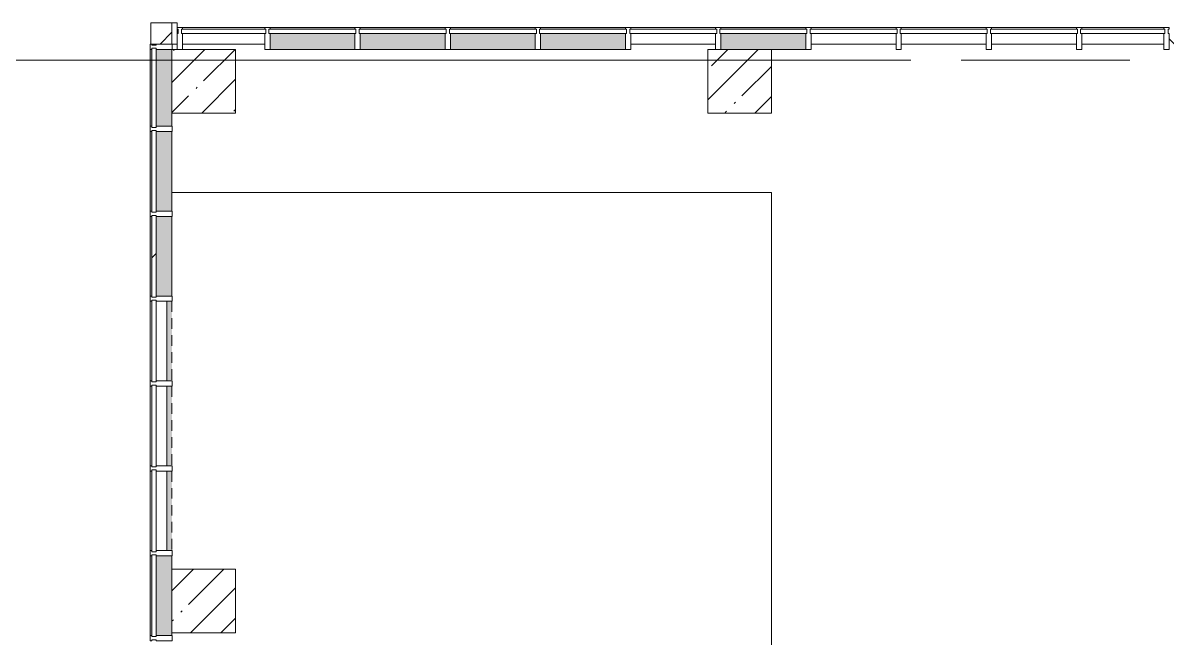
# Model space of a CAD drawing. Header units: millimetres. Extents: x 81037 to 284518, y -8553 to 29000.
# Drawn here: x 160163 to 170948, y 21550 to 27350 of the extents above; entities that cross this region are included whole.
import ezdxf

# ---------------------------------------------------------------- set-up
doc = ezdxf.new("R2010")
doc.units = ezdxf.units.MM
doc.linetypes.add('200_ШТРИХ__ш1_п0_6_', pattern=[160, 100, -60])
doc.linetypes.add('Осевая', pattern=[3175, 635, -476.25, 1587.5, -476.25])
for name, color, linetype, lineweight in [('A-DETL-MBND-1', 7, '200_ШТРИХ__ш1_п0_6_', 9), ('A-GLAZ-CURT-1', 7, 'Continuous', 5), ('A-GLAZ-CWMG-2', 7, 'Continuous', 5), ('A-WALL-4', 7, 'Continuous', 5), ('S-COLS-1', 7, 'Continuous', 5), ('Оси', 7, 'Continuous', 9), ('Оси-2', 7, 'Осевая', 9)]:
    doc.layers.add(name, color=color, linetype=linetype, lineweight=lineweight)
doc.layers.add('A-FLOR-2', color=7, linetype='Continuous', lineweight=5, true_color=0xaaaaaa)
doc.layers.add('A-GLAZ-CWMG-3', color=7, linetype='Continuous', lineweight=5, true_color=0x383e42)

# ---------------------------------------------------------------- blocks, each defined once
blk = doc.blocks.new('Прямоугольный импост - Импост структурный с накладкой - 190мм-22856805-2_1_3_птичка')
at = {"layer": 'A-GLAZ-CWMG-2'}
for p, q in [((0, 17), (-50, 17)), ((-50, 17), (-50, 0)), ((-50, 0), (-40, 0)), ((-40, 0), (-40, -40)), ((-10, -40), (-10, 0)), ((-10, 0), (0, 0)), ((0, 11), (0, 17)), ((-40, -40), (-50, -40)), ((-50, -40), (-50, -190)), ((0, -40), (-10, -40)), ((-50, -190), (0, -190))]:
    blk.add_line(p, q, dxfattribs=at)
blk = doc.blocks.new('Системная панель - Стекло - 40мм-22858580-2_1_3_птичка')
at = {"layer": 'A-GLAZ-CURT-1'}
for p, q in [((372.5, 40), (-372.5, 40)), ((-372.5, 40), (-372.5, 0)), ((-372.5, 0), (372.5, 0)), ((372.5, 0), (372.5, 40))]:
    blk.add_line(p, q, dxfattribs=at)
blk = doc.blocks.new('Системная панель - Стекло - 40мм-V65-2_1_3_птичка')
at = {"layer": 'A-GLAZ-CURT-1'}
for p, q in [((385, 40), (-385, 40)), ((-385, 40), (-385, 0)), ((-385, 0), (385, 0)), ((385, 0), (385, 40))]:
    blk.add_line(p, q, dxfattribs=at)
blk = doc.blocks.new('Прямоугольный импост - Импост структурный с накладкой - 190мм-22856798-2_1_3_птичка')
at = {"layer": 'A-GLAZ-CWMG-2'}
for p, q in [((-25, 0), (-25, 17)), ((-25, 17), (25, 17)), ((-15, 0), (-25, 0)), ((-15, -40), (-15, 0)), ((25, 0), (15, 0)), ((15, 0), (15, -40)), ((25, 17), (25, 0)), ((-25, -190), (-25, -40)), ((-25, -40), (-15, -40)), ((15, -40), (25, -40)), ((25, -40), (25, -190)), ((25, -190), (-25, -190))]:
    blk.add_line(p, q, dxfattribs=at)
blk = doc.blocks.new('Прямоугольный импост - Импост структурный с накладкой - 160мм-22858437-2_1_3_птичка')
at = {"layer": 'A-GLAZ-CWMG-2'}
for p, q in [((3854, 23925), (3854, 23175)), ((4011, 23925), (4011, 23175))]:
    blk.add_line(p, q, dxfattribs=at)
blk = doc.blocks.new('Системная панель - Стекло - 40мм-V66-2_1_3_птичка')
at = {"layer": 'A-GLAZ-CURT-1'}
for p, q in [((385, 40), (-385, 40)), ((-385, 40), (-385, 0)), ((-385, 0), (385, 0)), ((385, 0), (385, 40))]:
    blk.add_line(p, q, dxfattribs=at)
blk = doc.blocks.new('Системная панель - Стекло - 40мм-V67-2_1_3_птичка')
at = {"layer": 'A-GLAZ-CURT-1'}
h = blk.add_hatch(dxfattribs=at)
h.set_pattern_fill('FP_88', color=256, style=0, pattern_type=2)
h.set_pattern_definition([(135, (23850.1, -4371.1), (-1414.21, -1414.21), [1000, -3000]), (135, (24350.1, -5371.1), (-1414.21, -1414.21), [3000, -1000]), (135, (24850.1, -3371.1), (-1414.21, -1414.21), [1000, -3000])])
h.paths.add_polyline_path([(385, 40), (-385, 40), (-385, 0), (385, 0)])
for p, q in [((385, 40), (-385, 40)), ((-385, 40), (-385, 0)), ((-385, 0), (385, 0)), ((385, 0), (385, 40))]:
    blk.add_line(p, q, dxfattribs=at)
blk = doc.blocks.new('Системная панель - Стекло - 40мм-22856069-2_1_3_птичка')
at = {"layer": 'A-GLAZ-CURT-1'}
for p, q in [((397.5, 0), (-397.5, 0)), ((-397.5, 0), (-397.5, -40)), ((397.5, -40), (397.5, 0)), ((-397.5, -40), (397.5, -40))]:
    blk.add_line(p, q, dxfattribs=at)
blk = doc.blocks.new('Системная панель - Стекло - 40мм-22856070-2_1_3_птичка')
at = {"layer": 'A-GLAZ-CURT-1'}
h = blk.add_hatch(dxfattribs=at)
h.set_pattern_fill('FP_89', color=256, style=0, pattern_type=2)
h.set_pattern_definition([(45, (-9285, -26790), (-1414.21, 1414.21), [1000, -3000]), (45, (-10285, -27290), (-1414.21, 1414.21), [3000, -1000]), (45, (-8285, -27790), (-1414.21, 1414.21), [1000, -3000])])
h.paths.add_polyline_path([(410, -40), (410, 0), (-410, 0), (-410, -40)])
for p, q in [((410, 0), (-410, 0)), ((-410, 0), (-410, -40)), ((-410, -40), (410, -40)), ((410, -40), (410, 0))]:
    blk.add_line(p, q, dxfattribs=at)
blk = doc.blocks.new('Системная панель - Стекло - 40мм-V68-2_1_3_птичка')
at = {"layer": 'A-GLAZ-CURT-1'}
for p, q in [((410, 0), (-410, 0)), ((-410, 0), (-410, -40)), ((-410, -40), (410, -40)), ((410, -40), (410, 0))]:
    blk.add_line(p, q, dxfattribs=at)
blk = doc.blocks.new('Системная панель - Стекло - 40мм-22856305-2_1_3_птичка')
at = {"layer": 'A-GLAZ-CURT-1'}
h = blk.add_hatch(dxfattribs=at)
h.set_pattern_fill('FP_90', color=256, style=0, pattern_type=2)
h.set_pattern_definition([(45, (-11835.1, -26790), (-1414.21, 1414.21), [1000, -3000]), (45, (-12835.1, -27290), (-1414.21, 1414.21), [3000, -1000]), (45, (-10835.1, -27790), (-1414.21, 1414.21), [1000, -3000])])
h.paths.add_polyline_path([(410, -40), (410, 0), (-410, 0), (-410, -40)])
for p, q in [((410, 0), (-410, 0)), ((-410, 0), (-410, -40)), ((-410, -40), (410, -40)), ((410, -40), (410, 0))]:
    blk.add_line(p, q, dxfattribs=at)
blk = doc.blocks.new('Системная панель - Стекло - 40мм-V69-2_1_3_птичка')
at = {"layer": 'A-GLAZ-CURT-1'}
for p, q in [((410, 0), (-410, 0)), ((-410, 0), (-410, -40)), ((-410, -40), (410, -40)), ((410, -40), (410, 0))]:
    blk.add_line(p, q, dxfattribs=at)
blk = doc.blocks.new('Системная панель - Стекло - 40мм-V70-2_1_3_птичка')
at = {"layer": 'A-GLAZ-CURT-1'}
for p, q in [((397.5, 0), (-397.5, 0)), ((-397.5, 0), (-397.5, -40)), ((397.5, -40), (397.5, 0)), ((-397.5, -40), (397.5, -40))]:
    blk.add_line(p, q, dxfattribs=at)
blk = doc.blocks.new('Прямоугольный импост - Импост структурный с накладкой - 190мм-22856073-2_1_3_птичка')
at = {"layer": 'A-GLAZ-CWMG-2'}
for p, q in [((-50, 40), (-50, 190)), ((-50, 190), (0, 190)), ((0, 190), (0, 40)), ((-40, 40), (-50, 40)), ((-50, -17), (-50, 0)), ((-50, 0), (-40, 0)), ((-40, 0), (-40, 40)), ((-10, 40), (-10, 0)), ((0, 40), (-10, 40)), ((-10, 0), (0, 0)), ((0, 0), (0, -17)), ((0, -17), (-50, -17))]:
    blk.add_line(p, q, dxfattribs=at)
blk = doc.blocks.new('Прямоугольный импост - Импост структурный с накладкой - 160мм-22794259-2_1_3_птичка')
at = {"layer": 'A-GLAZ-CWMG-2'}
for p, q in [((4160, 27307), (4935, 27307)), ((4160, 27150), (4935, 27150))]:
    blk.add_line(p, q, dxfattribs=at)
blk = doc.blocks.new('Прямоугольный импост - Импост структурный с накладкой - 160мм-20149070-2_1_3_птичка')
at = {"layer": 'A-GLAZ-CWMG-2'}
for p, q in [((8385, 27307), (9185, 27307)), ((8385, 27150), (9185, 27150))]:
    blk.add_line(p, q, dxfattribs=at)
blk = doc.blocks.new('Прямоугольный импост - Импост структурный с накладкой - 160мм-22794460-2_1_3_птичка')
at = {"layer": 'A-GLAZ-CWMG-2'}
for p, q in [((10935, 27307), (11285, 27307)), ((10935, 27150), (11285, 27150))]:
    blk.add_line(p, q, dxfattribs=at)
blk = doc.blocks.new('Прямоугольный импост - Импост структурный с накладкой - 160мм-22794342-2_1_3_птичка')
at = {"layer": 'A-GLAZ-CWMG-2'}
for p, q in [((11285, 27307), (11735, 27307)), ((11285, 27150), (11735, 27150))]:
    blk.add_line(p, q, dxfattribs=at)
blk = doc.blocks.new('Прямоугольный импост - Импост структурный с накладкой - 190мм-22856065-2_1_3_птичка')
at = {"layer": 'A-GLAZ-CWMG-2'}
for p, q in [((-25, 40), (-25, 190)), ((-25, 190), (25, 190)), ((25, 190), (25, 40)), ((-15, 40), (-25, 40)), ((-25, -17), (-25, 0)), ((-25, 0), (-15, 0)), ((-15, 0), (-15, 40)), ((15, 40), (15, 0)), ((25, 40), (15, 40)), ((15, 0), (25, 0)), ((25, 0), (25, -17)), ((25, -17), (-25, -17))]:
    blk.add_line(p, q, dxfattribs=at)
blk = doc.blocks.new('Прямоугольный импост - Импост структурный с накладкой - 190мм-V71-2_1_3_птичка')
at = {"layer": 'A-GLAZ-CWMG-2'}
for p, q in [((-50, 190), (-50, 40)), ((0, 40), (0, 190)), ((-50, 40), (-40, 40)), ((-40, 0), (-50, 0)), ((-50, 0), (-50, -17)), ((-40, 40), (-40, 0)), ((-10, 0), (-10, 40)), ((-10, 40), (0, 40)), ((0, 0), (-10, 0)), ((0, -17), (0, 0)), ((-50, -17), (0, -17))]:
    blk.add_line(p, q, dxfattribs=at)
blk = doc.blocks.new('Системная панель - Стекло - 40мм-V94-2_1_3_птичка')
at = {"layer": 'A-GLAZ-CURT-1'}
h = blk.add_hatch(dxfattribs=at)
h.set_pattern_fill('FP_107', color=256, style=0, pattern_type=2)
h.set_pattern_definition([(135, (24650.1, -4371.1), (-1414.21, -1414.21), [1000, -3000]), (135, (25150.1, -5371.1), (-1414.21, -1414.21), [3000, -1000]), (135, (25650.1, -3371.1), (-1414.21, -1414.21), [1000, -3000])])
h.paths.add_polyline_path([(385, 40), (-385, 40), (-385, 0), (385, 0)])
for p, q in [((385, 40), (-385, 40)), ((-385, 40), (-385, 0)), ((-385, 0), (385, 0)), ((385, 0), (385, 40))]:
    blk.add_line(p, q, dxfattribs=at)
blk = doc.blocks.new('Прямоугольный импост - Импост структурный с накладкой - 190мм-V95-2_1_3_птичка')
at = {"layer": 'A-GLAZ-CWMG-3'}
for points in [[(3871, 24775), (3871, 25525), (3854, 25525), (3854, 24775)], [(4061, 24775), (4061, 25525), (3911, 25525), (3911, 24775)]]:
    blk.add_hatch(color=256, dxfattribs=at).paths.add_polyline_path(points)
at = {"layer": 'A-GLAZ-CWMG-2'}
for p, q in [((3854, 25525), (3854, 24775)), ((4061, 25525), (4061, 24775))]:
    blk.add_line(p, q, dxfattribs=at)
blk = doc.blocks.new('Системная панель - Стекло - 40мм-V96-2_1_3_птичка')
at = {"layer": 'A-GLAZ-CURT-1'}
for p, q in [((410, 0), (-410, 0)), ((-410, 0), (-410, -40)), ((-410, -40), (410, -40)), ((410, -40), (410, 0))]:
    blk.add_line(p, q, dxfattribs=at)
blk = doc.blocks.new('Прямоугольный импост - Импост структурный с накладкой - 190мм-23186024-2_1_3_птичка')
at = {"layer": 'A-GLAZ-CWMG-3'}
for points in [[(9987, 27290), (10035, 27290), (10035, 27307), (9235, 27307), (9235, 27290)], [(9987, 27100), (10035, 27100), (10035, 27250), (9235, 27250), (9235, 27100), (9710, 27100)]]:
    blk.add_hatch(color=256, dxfattribs=at).paths.add_polyline_path(points)
at = {"layer": 'A-GLAZ-CWMG-2'}
for p, q in [((9235, 27307), (10035, 27307)), ((9710, 27100), (10035, 27100))]:
    blk.add_line(p, q, dxfattribs=at)
blk = doc.blocks.new('Прямоугольный импост - Импост структурный с накладкой - 190мм-V97-2_1_3_птичка')
at = {"layer": 'A-GLAZ-CWMG-2'}
for p, q in [((-25, 40), (-25, 190)), ((25, 190), (25, 40)), ((-15, 40), (-25, 40)), ((-25, -17), (-25, 0)), ((-25, 0), (-15, 0)), ((-15, 0), (-15, 40)), ((15, 40), (15, 0)), ((25, 40), (15, 40)), ((15, 0), (25, 0)), ((25, 0), (25, -17)), ((25, -17), (-25, -17))]:
    blk.add_line(p, q, dxfattribs=at)
blk = doc.blocks.new('Системная панель - Стекло - 40мм-V98-2_1_3_птичка')
at = {"layer": 'A-GLAZ-CURT-1'}
for p, q in [((410, 0), (-410, 0)), ((-410, 0), (-410, -40)), ((-410, -40), (410, -40)), ((410, -40), (410, 0))]:
    blk.add_line(p, q, dxfattribs=at)
blk = doc.blocks.new('Прямоугольный импост - Импост структурный с накладкой - 190мм-V99-2_1_3_птичка')
at = {"layer": 'A-GLAZ-CWMG-3'}
for points in [[(8132, 27290), (8335, 27290), (8335, 27307), (7535, 27307), (7535, 27290)], [(8132, 27100), (8335, 27100), (8335, 27250), (7535, 27250), (7535, 27100)]]:
    blk.add_hatch(color=256, dxfattribs=at).paths.add_polyline_path(points)
at = {"layer": 'A-GLAZ-CWMG-2'}
for p, q in [((7535, 27307), (8335, 27307)), ((7535, 27100), (8335, 27100))]:
    blk.add_line(p, q, dxfattribs=at)
blk = doc.blocks.new('Системная панель - Стекло - 40мм-V125-2_1_3_птичка')
at = {"layer": 'A-GLAZ-CURT-1'}
for p, q in [((410, 0), (-410, 0)), ((-410, 0), (-410, -40)), ((-410, -40), (410, -40)), ((410, -40), (410, 0))]:
    blk.add_line(p, q, dxfattribs=at)
blk = doc.blocks.new('Системная панель - Стекло - 40мм-V126-2_1_3_птичка')
at = {"layer": 'A-GLAZ-CURT-1'}
for p, q in [((410, 0), (-410, 0)), ((-410, 0), (-410, -40)), ((-410, -40), (410, -40)), ((410, -40), (410, 0))]:
    blk.add_line(p, q, dxfattribs=at)
blk = doc.blocks.new('Прямоугольный импост - Импост структурный с накладкой - 190мм-22858574-2_1_3_птичка')
at = {"layer": 'A-GLAZ-CWMG-3'}
for points in [[(3871, 26375), (3871, 27100), (3854, 27100), (3854, 26375)], [(4061, 26375), (4060, 27100), (3911, 27100), (3911, 26375), (4060, 26375)]]:
    blk.add_hatch(color=256, dxfattribs=at).paths.add_polyline_path(points)
at = {"layer": 'A-GLAZ-CWMG-2'}
for p, q in [((3854, 27100), (3854, 26375)), ((4061, 26500), (4061, 26375))]:
    blk.add_line(p, q, dxfattribs=at)
blk = doc.blocks.new('BSC_Колонна _Прямоугольная - 200х200-22401950-2_1_3_птичка')
at = {"layer": 'S-COLS-1'}
h = blk.add_hatch(dxfattribs=at)
h.set_pattern_fill('FP_137', color=256, style=0, pattern_type=2)
h.set_pattern_definition([(45, (-3960, -27250), (-176.7767, 176.7767), [])])
h.paths.add_polyline_path([(100, -100), (100, 100), (-100, 100), (-100, -100)])
for p, q in [((100, 100), (-100, 100)), ((-100, 100), (-100, -100)), ((100, -100), (100, 100)), ((-100, -100), (100, -100))]:
    blk.add_line(p, q, dxfattribs=at)
blk = doc.blocks.new('Системная панель - Стекло - 40мм-V139-2_1_3_птичка')
at = {"layer": 'A-GLAZ-CURT-1'}
h = blk.add_hatch(dxfattribs=at)
h.set_pattern_fill('FP_138', color=256, style=0, pattern_type=2)
h.set_pattern_definition([(45, (-6735, -26790), (-1414.21, 1414.21), [1000, -3000]), (45, (-7735, -27290), (-1414.21, 1414.21), [3000, -1000]), (45, (-5735, -27790), (-1414.21, 1414.21), [1000, -3000])])
h.paths.add_polyline_path([(410, -40), (410, 0), (-410, 0), (-410, -40), (42, -40)])
for p, q in [((410, 0), (-410, 0)), ((-410, 0), (-410, -40)), ((-410, -40), (410, -40)), ((410, -40), (410, 0))]:
    blk.add_line(p, q, dxfattribs=at)
blk = doc.blocks.new('Системная панель - Стекло - 40мм-V140-2_1_3_птичка')
at = {"layer": 'A-GLAZ-CURT-1'}
for p, q in [((385, 40), (-385, 40)), ((-385, 40), (-385, 0)), ((-385, 0), (385, 0)), ((385, 0), (385, 40))]:
    blk.add_line(p, q, dxfattribs=at)
blk = doc.blocks.new('BSC_Колонна _Прямоугольная - 600х600-V144-2_1_3_птичка')
at = {"layer": 'S-COLS-1'}
h = blk.add_hatch(dxfattribs=at)
h.set_pattern_fill('FP_141', color=256, style=0, pattern_type=2)
h.set_pattern_definition([(45, (-9410, -26800), (-285.123, 285.123), []), (45, (-9124.88, -26800), (-285.123, 285.123), [504.031, -100.806, 16.764, -84.042])])
h.paths.add_polyline_path([(-300, -300), (300, -300), (300, 300), (-300, 300)])
for p, q in [((300, 300), (-300, 300)), ((-300, 300), (-300, -300)), ((300, -300), (300, 300)), ((-300, -300), (300, -300))]:
    blk.add_line(p, q, dxfattribs=at)
blk = doc.blocks.new('BSC_Колонна _Прямоугольная - 600х600-V145-2_1_3_птичка')
at = {"layer": 'S-COLS-1'}
h = blk.add_hatch(dxfattribs=at)
h.set_pattern_fill('FP_142', color=256, style=0, pattern_type=2)
h.set_pattern_definition([(45, (-4360, -26800), (-285.123, 285.123), []), (45, (-4074.88, -26800), (-285.123, 285.123), [504.031, -100.806, 16.764, -84.042])])
h.paths.add_polyline_path([(-300, -300), (300, -300), (300, 300), (-300, 300), (-300, 39)])
for p, q in [((300, 300), (-300, 300)), ((-300, 300), (-300, -300)), ((300, -300), (300, 300)), ((-300, -300), (300, -300))]:
    blk.add_line(p, q, dxfattribs=at)
blk = doc.blocks.new('BSC_Колонна _Прямоугольная - 600х600-V146-2_1_3_птичка')
at = {"layer": 'S-COLS-1'}
h = blk.add_hatch(dxfattribs=at)
h.set_pattern_fill('FP_144', color=256, style=0, pattern_type=2)
h.set_pattern_definition([(45, (-4360, -21900), (-285.123, 285.123), []), (45, (-4074.88, -21900), (-285.123, 285.123), [504.031, -100.806, 16.764, -84.042])])
h.paths.add_polyline_path([(-300, -300), (300, -300), (300, 300), (-300, 300), (-300, -267)])
for p, q in [((300, 300), (-300, 300)), ((-300, 300), (-300, -300)), ((300, -300), (300, 300)), ((-300, -300), (300, -300))]:
    blk.add_line(p, q, dxfattribs=at)
blk = doc.blocks.new('Системная панель - Стекло - 40мм-V153-2_1_3_птичка')
at = {"layer": 'A-GLAZ-CURT-1'}
for p, q in [((385, 40), (-385, 40)), ((-385, 40), (-385, 0)), ((-385, 0), (385, 0)), ((385, 0), (385, 40))]:
    blk.add_line(p, q, dxfattribs=at)
blk = doc.blocks.new('Прямоугольный импост - Импост структурный с накладкой - 190мм-V154-2_1_3_птичка')
at = {"layer": 'A-GLAZ-CWMG-3'}
for points in [[(3871, 21575), (3871, 22325), (3854, 22325), (3854, 21575)], [(4061, 21575), (4060, 22325), (3911, 22325), (3911, 21575), (4060, 21575)]]:
    blk.add_hatch(color=256, dxfattribs=at).paths.add_polyline_path(points)
at = {"layer": 'A-GLAZ-CWMG-2'}
for p, q in [((3854, 22325), (3854, 21575)), ((4061, 22325), (4061, 22200)), ((4061, 21600), (4061, 21575))]:
    blk.add_line(p, q, dxfattribs=at)
blk = doc.blocks.new('Прямоугольный импост - Импост структурный с накладкой - 190мм-V172-2_1_3_птичка')
at = {"layer": 'A-DETL-MBND-1'}
blk.add_hatch(color=256, dxfattribs=at).paths.add_polyline_path([(4061, 23975), (4061, 24725), (4011, 24725), (4011, 23975)])
blk.add_line((4061, 24725), (4061, 23975), dxfattribs=at)

msp = doc.modelspace()

# ---------------------------------------------------------------- hatches: boundary and pattern name
at = {"layer": 'A-WALL-4'}
h = msp.add_hatch(dxfattribs=at)
h.set_pattern_fill('FP_81', color=256, style=0, pattern_type=2)
h.set_pattern_definition([(135, (157507.65, 0), (-176.7767, -176.7767), [])])
h.paths.add_polyline_path([(171204.8, 27150), (171217.7, 27150), (171217.7, 27350), (170967.9, 27350), (170967.9, 27150)])
h.paths.add_polyline_path([(161567.7, 27150), (161617.7, 27150), (161617.7, 27350), (161567.7, 27350)])

# ---------------------------------------------------------------- linework, layer by layer
at = {"layer": 'A-FLOR-2'}
for p, q in [((167217.7, 25750), (161568.8, 25750)), ((167217.7, 20770), (167217.7, 25750))]:
    msp.add_line(p, q, dxfattribs=at)
at = {"layer": 'A-WALL-4'}
for p, q in [((161617.7, 27350), (161567.7, 27350)), ((161617.7, 27150), (161617.7, 27350)), ((161567.7, 27150), (161617.7, 27150))]:
    msp.add_line(p, q, dxfattribs=at)
at = {"layer": 'Оси'}
msp.add_line((155396.7, 27000), (167896.7, 27000), dxfattribs=at)
at = {"layer": 'Оси-2'}
msp.add_line((167896.7, 27000), (178867.7, 27000), dxfattribs=at)

# ---------------------------------------------------------------- block references
at = {"layer": 'A-DETL-MBND-1'}
for p in [(157507.7, 0), (157507.7, -800), (157507.7, -1600)]:
    msp.add_blockref('Прямоугольный импост - Импост структурный с накладкой - 190мм-V172-2_1_3_птичка', p, dxfattribs=at)
at = {"layer": 'A-GLAZ-CURT-1'}
for name, p in [('Системная панель - Стекло - 40мм-22856069-2_1_3_птичка', (162055.2, 27290)), ('Системная панель - Стекло - 40мм-V126-2_1_3_птичка', (162892.7, 27290)), ('Системная панель - Стекло - 40мм-V139-2_1_3_птичка', (163742.7, 27290)), ('Системная панель - Стекло - 40мм-V125-2_1_3_птичка', (164592.7, 27290)), ('Системная панель - Стекло - 40мм-V98-2_1_3_птичка', (165442.7, 27290)), ('Системная панель - Стекло - 40мм-22856070-2_1_3_птичка', (166292.7, 27290)), ('Системная панель - Стекло - 40мм-V96-2_1_3_птичка', (167142.7, 27290)), ('Системная панель - Стекло - 40мм-V68-2_1_3_птичка', (167992.7, 27290)), ('Системная панель - Стекло - 40мм-22856305-2_1_3_птичка', (168842.8, 27290)), ('Системная панель - Стекло - 40мм-V69-2_1_3_птичка', (169692.9, 27290)), ('Системная панель - Стекло - 40мм-V70-2_1_3_птичка', (170530.4, 27290))]:
    msp.add_blockref(name, p, dxfattribs=at)
at = {"layer": 'A-GLAZ-CURT-1', "rotation": 269.9999999999999}
for name, p in [('Системная панель - Стекло - 40мм-22858580-2_1_3_птичка', (161378.8, 26737.6)), ('Системная панель - Стекло - 40мм-V140-2_1_3_птичка', (161378.8, 25950.1)), ('Системная панель - Стекло - 40мм-V94-2_1_3_птичка', (161378.8, 25150.1)), ('Системная панель - Стекло - 40мм-V67-2_1_3_птичка', (161378.8, 24350.1)), ('Системная панель - Стекло - 40мм-V65-2_1_3_птичка', (161378.8, 23550.1)), ('Системная панель - Стекло - 40мм-V66-2_1_3_птичка', (161378.8, 22750.1)), ('Системная панель - Стекло - 40мм-V153-2_1_3_птичка', (161378.8, 21950.1))]:
    msp.add_blockref(name, p, dxfattribs=at)
at = {"layer": 'A-GLAZ-CWMG-2'}
for name, p, rotation in [('Прямоугольный импост - Импост структурный с накладкой - 190мм-V71-2_1_3_птичка', (161617.7, 27290), 180), ('Прямоугольный импост - Импост структурный с накладкой - 190мм-22856805-2_1_3_птичка', (161378.8, 27150.1), 89.99999999999991)]:
    msp.add_blockref(name, p, dxfattribs=dict(at, rotation=rotation))
for name, p in [('Прямоугольный импост - Импост структурный с накладкой - 160мм-22794259-2_1_3_птичка', (157507.7, 0)), ('Прямоугольный импост - Импост структурный с накладкой - 190мм-V99-2_1_3_птичка', (154957.7, 0)), ('Прямоугольный импост - Импост структурный с накладкой - 190мм-V99-2_1_3_птичка', (155807.7, 0)), ('Прямоугольный импост - Импост структурный с накладкой - 190мм-V99-2_1_3_птичка', (156657.7, 0)), ('Прямоугольный импост - Импост структурный с накладкой - 190мм-V99-2_1_3_птичка', (157507.7, 0)), ('Прямоугольный импост - Импост структурный с накладкой - 160мм-20149070-2_1_3_птичка', (157507.7, 0)), ('Прямоугольный импост - Импост структурный с накладкой - 190мм-23186024-2_1_3_птичка', (157507.7, 0)), ('Прямоугольный импост - Импост структурный с накладкой - 160мм-20149070-2_1_3_птичка', (159207.7, 0)), ('Прямоугольный импост - Импост структурный с накладкой - 160мм-22794460-2_1_3_птичка', (157507.7, 0)), ('Прямоугольный импост - Импост структурный с накладкой - 160мм-22794342-2_1_3_птичка', (157507.7, 0)), ('Прямоугольный импост - Импост структурный с накладкой - 160мм-20149070-2_1_3_птичка', (160907.9, 0)), ('Прямоугольный импост - Импост структурный с накладкой - 160мм-22794259-2_1_3_птичка', (165982.9, 0)), ('Прямоугольный импост - Импост структурный с накладкой - 190мм-22858574-2_1_3_птичка', (157507.7, 0)), ('Прямоугольный импост - Импост структурный с накладкой - 190мм-V95-2_1_3_птичка', (157507.7, 800)), ('Прямоугольный импост - Импост структурный с накладкой - 190мм-V95-2_1_3_птичка', (157507.7, 0)), ('Прямоугольный импост - Импост структурный с накладкой - 160мм-22858437-2_1_3_птичка', (157507.7, 800)), ('Прямоугольный импост - Импост структурный с накладкой - 160мм-22858437-2_1_3_птичка', (157507.7, 0)), ('Прямоугольный импост - Импост структурный с накладкой - 160мм-22858437-2_1_3_птичка', (157507.7, -800)), ('Прямоугольный импост - Импост структурный с накладкой - 190мм-V154-2_1_3_птичка', (157507.7, 0))]:
    msp.add_blockref(name, p, dxfattribs=at)
at = {"layer": 'A-GLAZ-CWMG-2', "extrusion": (0, 0, -1)}
for name, p, rotation in [('Прямоугольный импост - Импост структурный с накладкой - 190мм-22856065-2_1_3_птичка', (-162467.7, 27290), 180), ('Прямоугольный импост - Импост структурный с накладкой - 190мм-22856065-2_1_3_птичка', (-163317.7, 27290), 180), ('Прямоугольный импост - Импост структурный с накладкой - 190мм-22856065-2_1_3_птичка', (-164167.7, 27290), 180), ('Прямоугольный импост - Импост структурный с накладкой - 190мм-22856065-2_1_3_птичка', (-165017.7, 27290), 180), ('Прямоугольный импост - Импост структурный с накладкой - 190мм-22856065-2_1_3_птичка', (-165867.7, 27290), 180), ('Прямоугольный импост - Импост структурный с накладкой - 190мм-V97-2_1_3_птичка', (-166717.7, 27290), 180), ('Прямоугольный импост - Импост структурный с накладкой - 190мм-22856065-2_1_3_птичка', (-167567.7, 27290), 180), ('Прямоугольный импост - Импост структурный с накладкой - 190мм-22856065-2_1_3_птичка', (-168417.7, 27290), 180), ('Прямоугольный импост - Импост структурный с накладкой - 190мм-22856065-2_1_3_птичка', (-169267.9, 27290), 180), ('Прямоугольный импост - Импост структурный с накладкой - 190мм-22856065-2_1_3_птичка', (-170117.9, 27290), 180), ('Прямоугольный импост - Импост структурный с накладкой - 190мм-22856073-2_1_3_птичка', (-170967.9, 27290), 180), ('Прямоугольный импост - Импост структурный с накладкой - 190мм-22856798-2_1_3_птичка', (-161378.8, 26350.1), 270.0000000000001), ('Прямоугольный импост - Импост структурный с накладкой - 190мм-22856798-2_1_3_птичка', (-161378.8, 25550.1), 270.0000000000001), ('Прямоугольный импост - Импост структурный с накладкой - 190мм-22856798-2_1_3_птичка', (-161378.8, 24750.1), 270.0000000000001), ('Прямоугольный импост - Импост структурный с накладкой - 190мм-22856798-2_1_3_птичка', (-161378.8, 23950.1), 270.0000000000001), ('Прямоугольный импост - Импост структурный с накладкой - 190мм-22856798-2_1_3_птичка', (-161378.8, 23150.1), 270.0000000000001), ('Прямоугольный импост - Импост структурный с накладкой - 190мм-22856798-2_1_3_птичка', (-161378.8, 22350.1), 270.0000000000001), ('Прямоугольный импост - Импост структурный с накладкой - 190мм-22856798-2_1_3_птичка', (-161378.8, 21550.1), 270.0000000000001)]:
    msp.add_blockref(name, p, dxfattribs=dict(at, rotation=rotation))
at = {"layer": 'S-COLS-1'}
for name, p in [('BSC_Колонна _Прямоугольная - 200х200-22401950-2_1_3_птичка', (161467.7, 27250)), ('BSC_Колонна _Прямоугольная - 600х600-V145-2_1_3_птичка', (161867.7, 26800)), ('BSC_Колонна _Прямоугольная - 600х600-V144-2_1_3_птичка', (166917.7, 26800)), ('BSC_Колонна _Прямоугольная - 600х600-V146-2_1_3_птичка', (161867.7, 21900))]:
    msp.add_blockref(name, p, dxfattribs=at)

doc.saveas('drawing.dxf')
